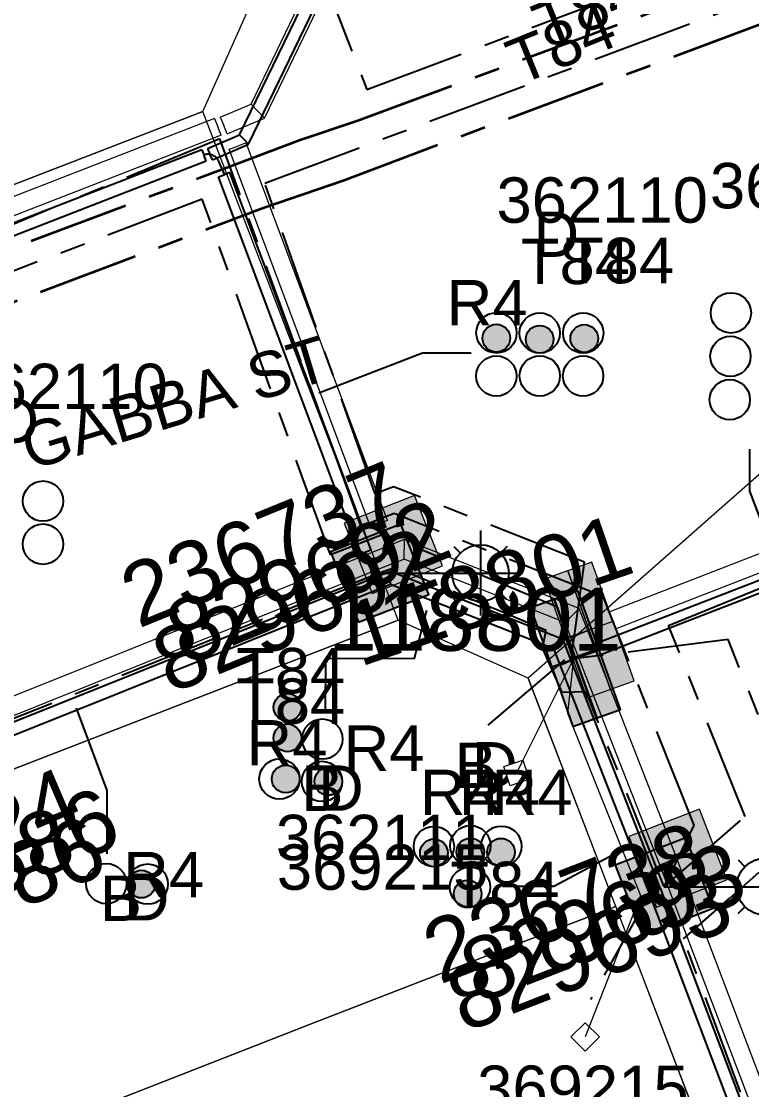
# Model space of a CAD drawing. Header units: metres. Extents: x 0 to 310918, y 0 to 6270107.
# Drawn here: x 310728.96 to 310757.93, y 6269671.5 to 6269713.86 of the extents above; entities that cross this region are included whole.
import ezdxf
from ezdxf.enums import TextEntityAlignment as Align

# ---------------------------------------------------------------- set-up
doc = ezdxf.new("R2010")
doc.units = ezdxf.units.M
doc.linetypes.add('Cable Exist UG', pattern=[7, 4, -1, 1, -1])
doc.linetypes.add('PHANTOMX2', pattern=[6.6, 3, -0.75, 0.2, -0.75, 0.2, -0.75, 0.2, -0.75])
doc.layers.get('0').update_dxf_attribs({"color": 6})
for name, color, linetype, lineweight in [('_User Miscellaneous1', 30, 'Continuous', 13), ('_User_HV_Exist', 1, 'Continuous', 35), ('_User_LV_Exist', 5, 'Continuous', 35), ('Cadastre Developer_SP_NEW', 92, 'Continuous', 15), ('Cadastre Land Parcels_SP_EXT', 118, 'Continuous', 15), ('Cadastre Roads_SP_EXT', 218, 'Continuous', 15), ('Mains_HV_EXT', 13, 'Continuous', 25), ('Mains_LV_EXT', 163, 'Continuous', 25), ('Mains_LV_SL_EXT', 135, 'Continuous', 25), ('Services_SP_EXT', 42, 'PHANTOMX2', 20)]:
    doc.layers.add(name, color=color, linetype=linetype, lineweight=lineweight)
doc.layers.add('_User Miscellaneous12', color=252, linetype='Continuous', lineweight=13, plot=False, transparency=0.75)
for name, color, linetype in [('Duct_SP_EXT', 30, 'Continuous'), ('SupportsUG_SP_LV_EXT', 7, 'Continuous'), ('SupportsUG_SP_LV_SL_EXT', 7, 'Continuous'), ('Trench_SP_EXT', 7, 'Continuous')]:
    doc.layers.add(name, color=color, linetype=linetype)
doc.layers.add('Features_HIDE', color=1, linetype='Continuous', plot=False)
doc.styles.add('COLUMN_LABEL', font='arial.ttf', dxfattribs={"height": 2})
doc.styles.add('iecARIAL', font='arial.ttf', dxfattribs={"height": 2})
doc.styles.add('POLE_LABEL', font='arial.ttf', dxfattribs={"height": 2})
doc.styles.add('SL_LABEL', font='arial.ttf', dxfattribs={"height": 2})
doc.styles.get("Standard").update_dxf_attribs({"font": 'arial.ttf'})

# ---------------------------------------------------------------- blocks, each defined once
blk = doc.blocks.new('COLUMN_EXT')
blk.add_hatch(color=256).paths.add_polyline_path([(1.5, -1.5), (1.5, 1.5), (-1.5, 1.5), (-1.5, -1.5)])
blk.add_lwpolyline([(1.5, 1.5), (-1.5, 1.5), (-1.5, -1.5), (1.5, -1.5)], close=True)
at = {"flags": 1}
blk.add_attdef('Z', (-1.813, 2.351), '', height=0.2, rotation=180, dxfattribs=at)
at = {"flags": 9}
for tag, p in [('STREETNAME', (-1.813, 1.6)), ('SUBURB', (-1.813, 1.8)), ('NOTES', (-1.813, 2)), ('LOCATION', (-1.813, 1.4)), ('LEGEND', (-1.813, 1.2)), ('USAGE', (-1.813, 1)), ('STATE', (-1.813, 0.8)), ('COLUMN_TYPE', (-1.813, 0.4)), ('OWNED_BY', (-1.813, 0.6))]:
    blk.add_attdef(tag, text='', height=0.2, rotation=180, dxfattribs=at).set_placement(p, align=Align.MIDDLE_LEFT)
for tag, style, p in [('STRUCTURE_PLANT_NUMBER', 'POLE_LABEL', (-1.813, -0.031)), ('STREET_CODE', 'COLUMN_LABEL', (-1.813, 0.2))]:
    blk.add_attdef(tag, text='', height=0.2, rotation=180, dxfattribs=dict(at, style=style)).set_placement(p, align=Align.MIDDLE_LEFT)
at = {"style": 'COLUMN_LABEL', "width": 0.9, "flags": 8}
blk.add_attdef('ASSET_NUM', text='', height=2, rotation=270, dxfattribs=at).set_placement((2, -4), align=Align.MIDDLE_LEFT)
blk = doc.blocks.new('PILLAR_EXT')
blk.add_hatch(color=256).paths.add_polyline_path([(-2.5, 1), (-2.5, -1), (2.5, -1), (2.5, 1)])
for p, q in [((0, 1), (0, -1)), ((-2.5, 0), (2.5, 0))]:
    blk.add_line(p, q)
at = {"ltscale": 10}
blk.add_line((2.5, 0), (-2.5, 0), dxfattribs=at)
blk.add_lwpolyline([(-2.5, -1), (-1.25, -1), (1.25, -1), (2.5, -1), (2.5, 1), (-2.5, 1)], close=True)
at = {"width": 0.9, "flags": 8}
blk.add_attdef('ASSET_NUM', text='', height=2, rotation=90, dxfattribs=at).set_placement((-2, 4), align=Align.MIDDLE_LEFT)
for tag, p, flags in [('OWNED_BY', (0, -0.2), 9), ('STATE', (0, -0.4), 9), ('SUPPORT_TYPE', (0, -0.6), 9), ('USAGE', (0, -0.8), 9), ('LEGEND', (0, -1), 9), ('LOCATION', (0, -1.2), 9), ('NOTES', (0, -1.4), 9), ('STREETNAME', (0, -1.8), 9), ('PARENT', (0, -1.6), 9), ('SUBURB', (0, -2), 1)]:
    blk.add_attdef(tag, p, '', height=0.2, dxfattribs=dict(flags=flags))
blk = doc.blocks.new('DUCT_EXT')
blk.add_circle((0, 0.8), 0.8)
at = {"flags": 1}
blk.add_attdef('Z', (0, 0), '', height=0.2, dxfattribs=at)
at = {"flags": 9}
for tag, p in [('DUCT_CODE', (0, 0)), ('XSECT_TYPE', (0, -0.2)), ('FB_REFERENCE', (0, -0.4)), ('STATE', (0, -0.6)), ('NOTES', (0, -0.8))]:
    blk.add_attdef(tag, text='', height=0.2, dxfattribs=at).set_placement(p, align=Align.MIDDLE_LEFT)
blk = doc.blocks.new('SL_LANTERN_EXT')
at = {"flags": 9}
for tag, p in [('LRATECODE', (-7.4, 0)), ('LOUTREACHVOCAB', (-7.2, 0)), ('LOUTREACH', (-7, 0)), ('LANTNUMBER', (-6.6, 0)), ('LNEW', (-6.4, 0)), ('LMASTVOCAB', (-6.2, 0)), ('LMAST', (-6, 0)), ('LLAMPVOCAB', (-5.8, 0)), ('LLAMP', (-5.6, 0)), ('LEXIST', (-5.4, 0)), ('LCHARGE3PERCENT', (-5.2, 0)), ('LCHARGE3', (-5, 0)), ('LCHARGE2PERCENT', (-4.8, 0)), ('LCHARGE2', (-4.6, 0)), ('LCHARGE1PERCENT', (-4.4, 0)), ('LCHARGE1', (-4.2, 0)), ('LCATEGORY', (-4, 0)), ('LBRACKETVOCAB', (-3.8, 0)), ('LBRACKET', (-3.6, 0)), ('LKINGHEIGHT', (-3.4, 0)), ('CREPLACE', (-3.2, 0)), ('CREMOVE', (-3, 0)), ('CNUMBER', (-2.8, 0)), ('CNEW', (-2.6, 0)), ('CEXIST', (-2.4, 0)), ('USAGE', (-2.2, 0)), ('STATE', (-2, 0)), ('OWNED_BY', (-1.8, 0)), ('ORIENTATION', (-1.6, 0)), ('OPERATING_VOLTAGE', (-1.4, 0)), ('NO_PHASES', (-1.2, 0)), ('LANTERN_TYPE', (-1, 0)), ('LANTERN_PURPOSE', (-0.8, 0)), ('CONTROL_TYPE', (-0.6, 0)), ('CONSTRUCTED_VOLTAGE', (-0.4, 0))]:
    blk.add_attdef(tag, text='', height=0.001, rotation=270, dxfattribs=at).set_placement(p, align=Align.MIDDLE_LEFT)
at = {"style": 'SL_LABEL', "flags": 9}
blk.add_attdef('STREET_CODE', text='', height=0.001, rotation=270, dxfattribs=at).set_placement((0.001, 0), align=Align.MIDDLE_LEFT)
at = {"flags": 1}
blk.add_attdef('Z', (0, 0), '', height=0.001, rotation=270, dxfattribs=at)
at = {"width": 0.9}
blk.add_attdef('LNUMBER', text='', height=1, dxfattribs=at).set_placement((7, -1), align=Align.MIDDLE_LEFT)
at = {"flags": 9}
for tag, p in [('LREMOVE', (0, -7.6)), ('LREPLACE', (0, -7.8)), ('LTYPE', (0, -8)), ('LTYPEVOCAB', (0, -8.2)), ('LEGEND', (0, -8.4)), ('SUBURB', (0, -8.6)), ('STREETNAME', (0, -8.8)), ('LOCATION', (0, -9)), ('NOTES', (0, -9.2)), ('MAINTAINED_BY', (0, -9.863))]:
    blk.add_attdef(tag, text='', height=0.001, dxfattribs=at).set_placement(p, align=Align.MIDDLE_LEFT)
blk.add_attdef('OPERATED_BY', (0, -9.607), '', height=0.001, dxfattribs=at)
at = {"layer": 'Features_HIDE', "width": 0.9}
blk.add_attdef('ASSET_NUM', text='', height=1, dxfattribs=at).set_placement((7, 1), align=Align.MIDDLE_LEFT)
at = {"transparency": 33554651}
blk.add_wipeout([(5.688, 0), (5.061, -1.061), (4, -1.688), (2.939, -1.061), (2.313, 0), (2.939, 1.061), (4, 1.687), (5.061, 1.061)], dxfattribs=at)
for p, q in [((4, 1.687), (4, 0)), ((2.939, 1.061), (3.205, 0.795)), ((5.061, 1.061), (4.795, 0.795)), ((0, 0), (4, 0)), ((4, 0), (5.688, 0)), ((4, 0), (4, -1.688)), ((2.939, -1.061), (3.205, -0.795)), ((5.061, -1.061), (4.795, -0.795))]:
    blk.add_line(p, q)
blk.add_circle((4, 0), 1.125)
blk = doc.blocks.new('CCP_EXT')
at = {"flags": 9}
for tag, p in [('OWNED_BY', (0, -1)), ('USAGE', (0, -1.2)), ('LEGEND', (0, -1.4)), ('LIFE_SUPPORT', (0, -1.6)), ('STATE', (0, -1.8)), ('NOTES', (0, -2))]:
    blk.add_attdef(tag, text='', height=0.2, dxfattribs=at).set_placement(p, align=Align.MIDDLE_LEFT)
at = {"transparency": 33554651}
blk.add_wipeout([(0, 0.566), (0.566, 0), (0, -0.566), (-0.566, 0)], dxfattribs=at)
blk.add_lwpolyline([(-0.566, 0), (0, 0.566), (0.566, 0), (0, -0.566), (-0.566, 0)])
at = {"flags": 1}
blk.add_attdef('Z', (0, 0), '', height=0.2, dxfattribs=at)
at = {"flags": 9}
for tag, p in [('CCP_TYPE', (0, 0)), ('CONSTRUCTED_VOLTAGE', (0, -0.2)), ('NO_PHASES', (0, -0.4)), ('OPERATING_VOLTAGE', (0, -0.6)), ('ORIENTATION', (0, -0.8))]:
    blk.add_attdef(tag, text='', height=0.2, dxfattribs=at).set_placement(p, align=Align.MIDDLE_LEFT)
blk = doc.blocks.new('CABLE_LARGE_EXT')
h = blk.add_hatch(color=256)
edge = h.paths.add_edge_path()
edge.add_arc((0, 0.55), 0.55, 0, 360)
blk.add_circle((0, 0.55), 0.55)
at = {"flags": 1}
blk.add_attdef('Z', (0, 0), '', height=0.2, dxfattribs=at)
at = {"flags": 9}
for tag, p in [('COND_CODE', (0, 0)), ('STATE', (0, -0.4)), ('FB_REFERENCE', (0, -0.2)), ('XSECT_SIZE', (0, -0.6)), ('NOTES', (0, -0.8))]:
    blk.add_attdef(tag, text='', height=0.2, dxfattribs=at).set_placement(p, align=Align.MIDDLE_LEFT)

msp = doc.modelspace()

# ---------------------------------------------------------------- linework, layer by layer
at = {"layer": '_User Miscellaneous1'}
for p, q in [((310738.077, 6269710.586), (310740.917, 6269716.471)), ((310738.608, 6269710.029), (310741.565, 6269716.158)), ((310736.848, 6269710.065), (310738.077, 6269710.586)), ((310738.077, 6269710.586), (310738.342, 6269710.307)), ((310738.608, 6269710.029), (310738.342, 6269710.307)), ((310736.622, 6269710.019), (310718.419, 6269702.946)), ((310736.622, 6269710.019), (310736.752, 6269709.684)), ((310736.848, 6269710.065), (310736.989, 6269709.733)), ((310737.129, 6269709.402), (310738.608, 6269710.029)), ((310736.883, 6269709.348), (310736.752, 6269709.684)), ((310737.129, 6269709.402), (310736.989, 6269709.733)), ((310736.883, 6269709.348), (310718.681, 6269702.276)), ((310737.885, 6269709.043), (310737.548, 6269708.917)), ((310737.211, 6269708.791), (310737.548, 6269708.917)), ((310752.277, 6269690.447), (310766.92, 6269696.132)), ((310752.538, 6269689.775), (310767.18, 6269695.461)), ((310751.093, 6269690.577), (310750.815, 6269690.299)), ((310751.436, 6269689.695), (310751.093, 6269690.577)), ((310752.277, 6269690.447), (310752.407, 6269690.111)), ((310750.537, 6269690.022), (310750.815, 6269690.299)), ((310750.765, 6269689.434), (310750.537, 6269690.022)), ((310752.538, 6269689.775), (310752.407, 6269690.111)), ((310750.765, 6269689.434), (310751.101, 6269689.564)), ((310750.766, 6269689.433), (310751.101, 6269689.564)), ((310751.436, 6269689.696), (310751.101, 6269689.564)), ((310751.436, 6269689.695), (310751.101, 6269689.564))]:
    msp.add_line(p, q, dxfattribs=at)
at = {"layer": 'Cadastre Developer_SP_NEW', "linetype": 'Continuous'}
msp.add_lwpolyline([(310736.159, 6269710.288), (310738.461, 6269715.465), (310734.9, 6269724.756), (310706.905, 6269713.939), (310710.824, 6269703.713), (310714.695, 6269701.996), (310736.159, 6269710.288)], close=True, dxfattribs=at)
at = {"layer": 'Cadastre Land Parcels_SP_EXT', "linetype": 'Continuous'}
for points in [[(310736.159, 6269710.288), (310738.461, 6269715.465), (310734.9, 6269724.756), (310706.905, 6269713.939), (310710.824, 6269703.713), (310714.695, 6269701.996), (310736.159, 6269710.288)], [(310732.478, 6269670.99), (310740.398, 6269674.083), (310747.858, 6269676.977), (310752.541, 6269678.763), (310749.072, 6269687.82), (310743.909, 6269690.113), (310722.447, 6269681.822), (310720.72, 6269677.938), (310724.546, 6269667.949), (310732.478, 6269670.99)], [(310757.049, 6269666.996), (310752.541, 6269678.763), (310747.858, 6269676.977), (310740.398, 6269674.083), (310732.478, 6269670.99), (310724.546, 6269667.949), (310729.054, 6269656.182), (310757.049, 6269666.996)]]:
    msp.add_lwpolyline(points, close=True, dxfattribs=at)
at = {"layer": 'Duct_SP_EXT'}
for p, q in [((310737.621, 6269709.36), (310740.48, 6269715.286)), ((310737.975, 6269708.989), (310740.912, 6269715.077)), ((310736.35, 6269708.822), (310737.621, 6269709.36)), ((310736.538, 6269708.38), (310737.975, 6269708.989)), ((310737.621, 6269709.36), (310737.798, 6269709.175)), ((310737.975, 6269708.989), (310737.798, 6269709.175)), ((310736.121, 6269708.775), (310717.918, 6269701.702)), ((310736.121, 6269708.775), (310736.208, 6269708.551)), ((310736.35, 6269708.822), (310736.444, 6269708.601)), ((310736.538, 6269708.38), (310736.444, 6269708.601)), ((310736.295, 6269708.327), (310718.093, 6269701.255)), ((310736.295, 6269708.327), (310736.208, 6269708.551)), ((310736.778, 6269707.7), (310737.003, 6269707.784)), ((310737.228, 6269707.868), (310737.003, 6269707.784)), ((310751.776, 6269689.202), (310766.418, 6269694.888)), ((310751.949, 6269688.755), (310766.592, 6269694.44)), ((310750.085, 6269688.982), (310750.27, 6269689.167)), ((310750.456, 6269689.352), (310750.27, 6269689.167)), ((310750.78, 6269688.519), (310750.456, 6269689.352)), ((310751.776, 6269689.202), (310751.862, 6269688.978)), ((310750.333, 6269688.345), (310750.085, 6269688.982)), ((310751.949, 6269688.755), (310751.862, 6269688.978)), ((310750.333, 6269688.345), (310750.556, 6269688.432)), ((310750.333, 6269688.344), (310750.556, 6269688.432)), ((310750.78, 6269688.519), (310750.556, 6269688.432)), ((310750.78, 6269688.519), (310750.556, 6269688.432))]:
    msp.add_line(p, q, dxfattribs=at)
for points in [[(310746.809, 6269700.712), (310744.879, 6269700.712), (310740.766, 6269699.121)], [(310757.848, 6269696.906), (310757.848, 6269695.229), (310759.038, 6269692.134)], [(310741.03, 6269686.485), (310741.039, 6269688.596), (310744.557, 6269688.608), (310745.044, 6269690.516)], [(310732.365, 6269680.854), (310732.365, 6269683.368), (310731.141, 6269686.63)], [(310748.05, 6269679.571), (310750.086, 6269679.571), (310752.496, 6269680.855)]]:
    msp.add_lwpolyline(points, dxfattribs=at)
at = {"layer": 'Mains_LV_EXT', "linetype": 'Cable Exist UG'}
msp.add_lwpolyline([(310733.152, 6269735.584), (310735.702, 6269734.509), (310735.702, 6269734.509), (310739.289, 6269725.22), (310740.072, 6269723.282), (310738.308, 6269722.38), (310738.308, 6269722.38), (310740.634, 6269716.411), (310742.666, 6269711.158), (310742.666, 6269711.158), (310755.008, 6269715.803), (310748.368, 6269733.436), (310750.012, 6269734.262), (310738.477, 6269764.619), (310736.131, 6269763.7), (310734.855, 6269768.46), (310734.141, 6269770.306), (310737.065, 6269776.945), (310735.984, 6269779.824), (310740.068, 6269782.815), (310763.704, 6269791.895), (310767.274, 6269793.266), (310771.498, 6269792.738), (310795.358, 6269802.103)], dxfattribs=at)
at = {"layer": 'Trench_SP_EXT', "linetype": 'Cable Exist UG'}
msp.add_lwpolyline([(310737.013, 6269707.81), (310736.797, 6269708.303), (310736.797, 6269708.303, 0.372441), (310736.248, 6269708.582)], format="xyb", dxfattribs=at)
for points in [[(310751.848, 6269688.971), (310750.909, 6269688.637)], [(310750.514, 6269688.541), (310747.312, 6269685.825)]]:
    msp.add_lwpolyline(points, dxfattribs=at)

# ---------------------------------------------------------------- block references
at = {"layer": 'Duct_SP_EXT'}
for name, p, rotation in [('DUCT_EXT', (310756.311, 6269702.314), 269.2926806302204), ('DUCT_EXT', (310756.293, 6269700.592), 269.2926806302204), ('DUCT_EXT', (310756.269, 6269698.87), 269.2926806302204), ('CABLE_LARGE_EXT', (310740.069, 6269686.66), 90.0000000000002), ('DUCT_EXT', (310741.702, 6269685.401), 90.0000000000002), ('CABLE_LARGE_EXT', (310740.068, 6269685.451), 90.0000000000002), ('DUCT_EXT', (310740, 6269683.817), 90.0000000000002), ('DUCT_EXT', (310741.69, 6269683.722), 90.0000000000002), ('CABLE_LARGE_EXT', (310740, 6269683.817), 90.0000000000002), ('CABLE_LARGE_EXT', (310741.69, 6269683.722), 90.0000000000002), ('DUCT_EXT', (310731.531, 6269679.669), 269.9999999999998), ('DUCT_EXT', (310733.173, 6269679.651), 269.9999999999998), ('CABLE_LARGE_EXT', (310733.173, 6269679.651), 269.9999999999998)]:
    msp.add_blockref(name, p, dxfattribs=dict(at, rotation=rotation))
for name, p in [('DUCT_EXT', (310747.811, 6269700.712)), ('DUCT_EXT', (310749.527, 6269700.706)), ('DUCT_EXT', (310751.251, 6269700.708)), ('CABLE_LARGE_EXT', (310747.803, 6269700.751)), ('CABLE_LARGE_EXT', (310749.527, 6269700.706)), ('CABLE_LARGE_EXT', (310751.293, 6269700.739)), ('DUCT_EXT', (310747.806, 6269699.001)), ('DUCT_EXT', (310749.528, 6269699.004)), ('DUCT_EXT', (310751.25, 6269699.001)), ('DUCT_EXT', (310729.821, 6269694.039)), ('DUCT_EXT', (310729.82, 6269692.332)), ('DUCT_EXT', (310745.327, 6269680.342)), ('DUCT_EXT', (310746.776, 6269680.374)), ('DUCT_EXT', (310748.003, 6269680.355)), ('DUCT_EXT', (310746.758, 6269678.732))]:
    msp.add_blockref(name, p, dxfattribs=at)
at = {"layer": 'SupportsUG_SP_LV_EXT'}
ref = msp.add_blockref('PILLAR_EXT', (310750.945, 6269688.594), dxfattribs=dict(at, rotation=289.6977444607233))
ref.add_attrib('ASSET_NUM', '118801', dxfattribs={"layer": '0', "height": 2.5, "style": 'iecARIAL'}).set_placement((310752.775, 6269690.155), align=Align.MIDDLE_RIGHT)
at = {"layer": 'SupportsUG_SP_LV_SL_EXT'}
ref = msp.add_blockref('COLUMN_EXT', (310743.175, 6269691.985), dxfattribs=dict(at, rotation=201.59261346798))
ref.add_attrib('ASSET_NUM', '829692', dxfattribs={"layer": '0', "height": 2.5, "rotation": 22.2035, "style": 'COLUMN_LABEL'}).set_placement((310745.175, 6269692.735), align=Align.MIDDLE_RIGHT)
ref = msp.add_blockref('COLUMN_EXT', (310718.825, 6269677.132), dxfattribs=dict(at, rotation=21.7954956671628))
ref.add_attrib('ASSET_NUM', '857686', dxfattribs={"layer": '0', "height": 2.5, "rotation": 23.1677, "style": 'COLUMN_LABEL'}).set_placement((310720.825, 6269677.882), align=Align.TOP_LEFT)
ref = msp.add_blockref('COLUMN_EXT', (310754.464, 6269679.547), dxfattribs=dict(at, rotation=111.2596836208264))
ref.add_attrib('ASSET_NUM', '829693', dxfattribs={"layer": '0', "height": 2.5, "rotation": 21.2597, "style": 'COLUMN_LABEL'}).set_placement((310756.464, 6269680.297), align=Align.TOP_RIGHT)

# ---------------------------------------------------------------- texts
at = {"layer": 'Duct_SP_EXT'}
for s, p in [('362110', (310756.279, 6269706.45)), ('362110', (310747.811, 6269705.879)), ('D', (310749.275, 6269704.524)), ('T84', (310748.776, 6269703.444)), ('T84', (310750.528, 6269703.482)), ('R4', (310745.833, 6269701.809)), ('362110', (310726.381, 6269698.489)), ('D', (310727.845, 6269697.133)), ('T84', (310737.479, 6269687.216)), ('T84', (310737.479, 6269686.007)), ('R4', (310737.889, 6269684.356)), ('R4', (310741.745, 6269684.143)), ('B', (310746.148, 6269683.463)), ('D', (310746.838, 6269683.482)), ('B', (310740.062, 6269682.556)), ('D', (310740.729, 6269682.561)), ('362111', (310739.055, 6269680.601)), ('369215', (310739.097, 6269679.427)), ('R4', (310732.995, 6269679.127)), ('B', (310732.069, 6269678.19)), ('D', (310733.019, 6269678.209)), ('369215', (310747.045, 6269670.655))]:
    msp.add_text(s, height=1.8, dxfattribs=at).set_placement(p)
at = {"layer": 'Mains_LV_EXT'}
for p in [(310749.754, 6269712.751), (310748.705, 6269711.318)]:
    msp.add_text('T84', height=1.8, rotation=22.1213, dxfattribs=at).set_placement(p)

# ---------------------------------------------------------------- next in the draw order: block references
at = {"layer": 'Features_HIDE'}
ref = msp.add_blockref('SL_LANTERN_EXT', (310743.175, 6269691.985), dxfattribs=at)
ref.add_attrib('ASSET_NUM', '236737', dxfattribs={"layer": '0', "height": 2.5, "rotation": 22.2035, "style": 'iecARIAL'}).set_placement((310744.675, 6269693.485), align=Align.BOTTOM_RIGHT)
ref = msp.add_blockref('SL_LANTERN_EXT', (310718.825, 6269677.132), dxfattribs=at)
ref.add_attrib('ASSET_NUM', '239224', dxfattribs={"layer": '0', "height": 2.5, "rotation": 23.1677, "style": 'iecARIAL'}).set_placement((310720.325, 6269678.632), align=Align.MIDDLE_LEFT)
ref = msp.add_blockref('SL_LANTERN_EXT', (310754.464, 6269679.547), dxfattribs=at)
ref.add_attrib('ASSET_NUM', '236738', dxfattribs={"layer": '0', "height": 2.5, "rotation": 21.2597, "style": 'iecARIAL'}).set_placement((310755.964, 6269681.047), align=Align.MIDDLE_RIGHT)
at = {"layer": 'Services_SP_EXT', "rotation": 63.51018288371422}
msp.add_blockref('CCP_EXT', (310748.606, 6269684.06), dxfattribs=at)
at = {"layer": 'Services_SP_EXT'}
msp.add_blockref('CCP_EXT', (310751.327, 6269673.588), dxfattribs=at)

# ---------------------------------------------------------------- next in the draw order: linework, layer by layer
at = {"layer": '_User Miscellaneous1'}
for p, q in [((310743.492, 6269694.072), (310737.885, 6269709.043)), ((310742.817, 6269693.82), (310737.211, 6269708.791)), ((310742.817, 6269693.82), (310743.155, 6269693.946)), ((310743.492, 6269694.072), (310743.155, 6269693.946)), ((310744.152, 6269693.311), (310743.5, 6269693.054)), ((310751.093, 6269690.577), (310744.152, 6269693.311)), ((310744.152, 6269693.311), (310744.152, 6269692.924)), ((310743.434, 6269693.028), (310721.975, 6269684.441)), ((310743.434, 6269693.028), (310743.568, 6269692.694)), ((310743.5, 6269693.054), (310743.633, 6269692.719)), ((310744.152, 6269692.537), (310744.152, 6269692.924)), ((310743.702, 6269692.36), (310743.568, 6269692.694)), ((310743.765, 6269692.385), (310743.633, 6269692.719)), ((310744.152, 6269692.537), (310743.765, 6269692.385)), ((310750.537, 6269690.022), (310744.152, 6269692.537)), ((310743.702, 6269692.36), (310722.505, 6269683.878)), ((310754.968, 6269680.674), (310751.436, 6269689.696)), ((310754.297, 6269680.411), (310750.766, 6269689.433)), ((310754.968, 6269680.674), (310754.633, 6269680.542)), ((310754.969, 6269680.67), (310754.633, 6269680.542)), ((310766.601, 6269650.085), (310754.969, 6269680.67)), ((310754.296, 6269680.414), (310754.633, 6269680.542)), ((310765.928, 6269649.83), (310754.296, 6269680.414)), ((310754.297, 6269680.411), (310754.633, 6269680.542))]:
    msp.add_line(p, q, dxfattribs=at)
at = {"layer": '_User Miscellaneous12'}
for points in [[(310750.861, 6269688.584), (310748.606, 6269684.06)], [(310750.861, 6269688.584), (310750.628, 6269686.425), (310750.628, 6269686.425), (310753.527, 6269679.197), (310751.327, 6269673.588)]]:
    msp.add_lwpolyline(points, dxfattribs=at)
at = {"layer": '_User_HV_Exist', "linetype": 'Cable Exist UG'}
for points in [[(310675.709, 6269682.229), (310677.121, 6269682.717), (310677.121, 6269682.717), (310681.079, 6269684.306), (310702.683, 6269693.043), (310704.678, 6269693.782), (310714.511, 6269697.429), (310716.619, 6269698.217), (310738.598, 6269706.477), (310741.731, 6269707.559), (310758.9, 6269713.989), (310757.38, 6269717.662), (310756.698, 6269719.64), (310737.423, 6269770.4), (310740.102, 6269776.473), (310740.863, 6269777.746), (310755.892, 6269783.591), (310798.519, 6269800.154), (310799.714, 6269800.543), (310806.925, 6269797.25), (310817.065, 6269770.886), (310810.714, 6269768.23), (310811.306, 6269766.335)], [(310669.926, 6269694.804), (310671.579, 6269692.939), (310675.081, 6269684.006), (310675.081, 6269684.006), (310701.975, 6269694.916), (310703.117, 6269695.369), (310703.117, 6269695.369), (310737.532, 6269708.223), (310740.019, 6269709.168), (310740.019, 6269709.168), (310742.274, 6269709.926), (310756.373, 6269715.122), (310756.373, 6269715.122), (310750.408, 6269730.799), (310735.253, 6269770.503), (310737.528, 6269775.474)]]:
    msp.add_lwpolyline(points, dxfattribs=at)
at = {"layer": 'Cadastre Developer_SP_NEW', "linetype": 'Continuous'}
for points in [[(310732.478, 6269670.99), (310740.398, 6269674.083), (310747.858, 6269676.977), (310752.541, 6269678.763), (310749.072, 6269687.82), (310743.909, 6269690.113), (310722.447, 6269681.822), (310720.72, 6269677.938), (310724.546, 6269667.949), (310732.478, 6269670.99)], [(310757.049, 6269666.996), (310752.541, 6269678.763), (310747.858, 6269676.977), (310740.398, 6269674.083), (310732.478, 6269670.99), (310724.546, 6269667.949), (310729.054, 6269656.182), (310757.049, 6269666.996)]]:
    msp.add_lwpolyline(points, close=True, dxfattribs=at)
at = {"layer": 'Cadastre Roads_SP_EXT', "linetype": 'Continuous'}
for points in [[(310743.909, 6269690.113), (310737.099, 6269707.84), (310736.159, 6269710.288), (310714.695, 6269701.996), (310715.635, 6269699.549), (310722.447, 6269681.822), (310743.909, 6269690.113)], [(310786.401, 6269650.77), (310777.101, 6269675.046), (310771.736, 6269689.054), (310766.37, 6269703.062), (310749.072, 6269687.82), (310766.538, 6269642.22), (310786.401, 6269650.77)]]:
    msp.add_lwpolyline(points, close=True, dxfattribs=at)
at = {"layer": 'Duct_SP_EXT'}
for p, q in [((310742.834, 6269692.898), (310737.228, 6269707.868)), ((310742.385, 6269692.729), (310736.778, 6269707.7)), ((310742.834, 6269692.898), (310742.61, 6269692.814)), ((310742.385, 6269692.729), (310742.61, 6269692.814)), ((310743.607, 6269692.05), (310743, 6269691.81)), ((310750.456, 6269689.352), (310743.607, 6269692.05)), ((310743.607, 6269692.05), (310743.607, 6269691.792)), ((310742.934, 6269691.784), (310721.519, 6269683.215)), ((310742.934, 6269691.784), (310743.023, 6269691.561)), ((310743, 6269691.81), (310743.088, 6269691.587)), ((310743.607, 6269691.534), (310743.607, 6269691.792)), ((310743.113, 6269691.338), (310721.872, 6269682.839)), ((310743.113, 6269691.338), (310743.023, 6269691.561)), ((310743.176, 6269691.364), (310743.088, 6269691.587)), ((310743.607, 6269691.534), (310743.176, 6269691.364)), ((310750.085, 6269688.982), (310743.607, 6269691.534)), ((310753.864, 6269679.322), (310750.333, 6269688.344)), ((310754.311, 6269679.497), (310750.78, 6269688.519)), ((310753.863, 6269679.324), (310754.088, 6269679.41)), ((310765.496, 6269648.74), (310753.863, 6269679.324)), ((310753.864, 6269679.322), (310754.088, 6269679.41)), ((310754.311, 6269679.497), (310754.088, 6269679.41)), ((310754.312, 6269679.495), (310754.088, 6269679.41)), ((310765.945, 6269648.91), (310754.312, 6269679.495))]:
    msp.add_line(p, q, dxfattribs=at)
at = {"layer": 'Mains_HV_EXT', "linetype": 'Cable Exist UG'}
for points in [[(310675.709, 6269682.229), (310677.121, 6269682.717), (310677.121, 6269682.717), (310681.079, 6269684.306), (310702.683, 6269693.043), (310704.678, 6269693.782), (310714.511, 6269697.429), (310716.619, 6269698.217), (310738.598, 6269706.477), (310741.731, 6269707.559), (310758.9, 6269713.989), (310757.38, 6269717.662), (310756.698, 6269719.64), (310737.423, 6269770.4), (310740.102, 6269776.473), (310740.863, 6269777.746), (310755.892, 6269783.591), (310798.519, 6269800.154), (310799.714, 6269800.543), (310806.925, 6269797.25), (310817.065, 6269770.886), (310810.714, 6269768.23), (310811.306, 6269766.335)], [(310669.926, 6269694.804), (310671.579, 6269692.939), (310675.081, 6269684.006), (310675.081, 6269684.006), (310701.975, 6269694.916), (310703.117, 6269695.369), (310703.117, 6269695.369), (310737.532, 6269708.223), (310740.019, 6269709.168), (310740.019, 6269709.168), (310742.274, 6269709.926), (310756.373, 6269715.122), (310756.373, 6269715.122), (310750.408, 6269730.799), (310735.253, 6269770.503), (310737.528, 6269775.474)]]:
    msp.add_lwpolyline(points, dxfattribs=at)
at = {"layer": 'Mains_LV_EXT', "linetype": 'Cable Exist UG'}
for points in [[(310750.755, 6269688.457), (310751.303, 6269692.42), (310751.303, 6269692.42), (310743.726, 6269695.41), (310743.004, 6269695.125), (310738.617, 6269707.449), (310757.609, 6269714.565)], [(310750.861, 6269688.584), (310750.235, 6269690.631), (310750.235, 6269690.631), (310743.338, 6269693.535), (310741.225, 6269692.706), (310736.133, 6269706.811), (310736.133, 6269706.811), (310717.996, 6269699.914), (310717.996, 6269699.914), (310704.366, 6269694.853), (310680.85, 6269685.704), (310687.343, 6269669.793), (310687.343, 6269669.793), (310686.17, 6269669.215), (310683.744, 6269663.967), (310691.19, 6269644.541)], [(310766.089, 6269648.974), (310762.39, 6269658.285), (310762.39, 6269658.285), (310755.232, 6269677.481), (310755.232, 6269677.481), (310760.048, 6269681.741), (310757, 6269689.352), (310750.861, 6269688.584)]]:
    msp.add_lwpolyline(points, dxfattribs=at)
at = {"layer": 'Mains_LV_SL_EXT', "linetype": 'Cable Exist UG'}
for points in [[(310754.464, 6269679.547), (310755.659, 6269681.99), (310755.659, 6269681.99), (310752.046, 6269691.053), (310743.75, 6269694.345), (310742.446, 6269693.83), (310736.836, 6269709.206), (310715.805, 6269700.508)], [(310754.464, 6269679.547), (310757.673, 6269682.329), (310757.673, 6269682.329), (310754.636, 6269689.911), (310763.415, 6269693.48), (310765.414, 6269688.276), (310769.572, 6269688.631)], [(310754.464, 6269679.547), (310751.371, 6269687.277), (310750.415, 6269687.252), (310749.636, 6269689.022), (310749.778, 6269689.703), (310743.799, 6269692.213), (310743.175, 6269691.985)], [(310743.175, 6269691.985), (310721.387, 6269683.332), (310718.707, 6269677.121)]]:
    msp.add_lwpolyline(points, dxfattribs=at)
at = {"layer": 'Trench_SP_EXT', "linetype": 'Cable Exist UG'}
for points in [[(310743.088, 6269691.587), (310742.61, 6269692.814)], [(310754.042, 6269679.528), (310751.542, 6269675.074)]]:
    msp.add_lwpolyline(points, dxfattribs=at)

# ---------------------------------------------------------------- next in the draw order: block references
at = {"layer": '_User Miscellaneous1'}
ref = msp.add_blockref('COLUMN_EXT', (310743.719, 6269693.118), dxfattribs=dict(at, rotation=201.59261346798))
ref.add_attrib('ASSET_NUM', '829692', dxfattribs={"layer": '0', "height": 2.5, "rotation": 22.2035, "style": 'COLUMN_LABEL'}).set_placement((310745.719, 6269693.868), align=Align.MIDDLE_RIGHT)
ref = msp.add_blockref('PILLAR_EXT', (310751.49, 6269689.727), dxfattribs=dict(at, rotation=289.6977444607233))
ref.add_attrib('ASSET_NUM', '118801', dxfattribs={"layer": '0', "height": 2.5, "rotation": 19.0037, "style": 'iecARIAL'}).set_placement((310752.99, 6269693.227), align=Align.MIDDLE_RIGHT)
ref = msp.add_blockref('COLUMN_EXT', (310719.37, 6269678.265), dxfattribs=dict(at, rotation=21.7954956671628))
ref.add_attrib('ASSET_NUM', '857686', dxfattribs={"layer": '0', "height": 2.5, "rotation": 23.1677, "style": 'COLUMN_LABEL'}).set_placement((310721.37, 6269679.015), align=Align.TOP_LEFT)
ref = msp.add_blockref('COLUMN_EXT', (310755.008, 6269680.679), dxfattribs=dict(at, rotation=111.2596836208264))
ref.add_attrib('ASSET_NUM', '829693', dxfattribs={"layer": '0', "height": 2.5, "rotation": 21.2597, "style": 'COLUMN_LABEL'}).set_placement((310757.008, 6269681.429), align=Align.TOP_RIGHT)
at = {"layer": 'Duct_SP_EXT'}
for p in [(310745.327, 6269680.342), (310746.776, 6269680.374), (310747.992, 6269680.366)]:
    msp.add_blockref('CABLE_LARGE_EXT', p, dxfattribs=at)
at = {"layer": 'Duct_SP_EXT', "rotation": 90.0000000000002}
msp.add_blockref('CABLE_LARGE_EXT', (310747.218, 6269679.262), dxfattribs=at)

# ---------------------------------------------------------------- next in the draw order: texts
at = {"layer": '_User_LV_Exist'}
msp.add_text('GABBA ST', height=1.8, rotation=16.9124, dxfattribs=at).set_placement((310729.303, 6269696.054))
at = {"layer": 'Cadastre Roads_SP_EXT'}
msp.add_text('GABBA ST', height=1.8, rotation=16.9124, dxfattribs=at).set_placement((310729.303, 6269696.054))
at = {"layer": 'Duct_SP_EXT'}
for s, p in [('R4', (310744.769, 6269682.388)), ('R4', (310746.315, 6269682.388)), ('R4', (310747.61, 6269682.388)), ('T84', (310745.982, 6269678.739))]:
    msp.add_text(s, height=1.8, dxfattribs=at).set_placement(p)

doc.saveas('drawing.dxf')
